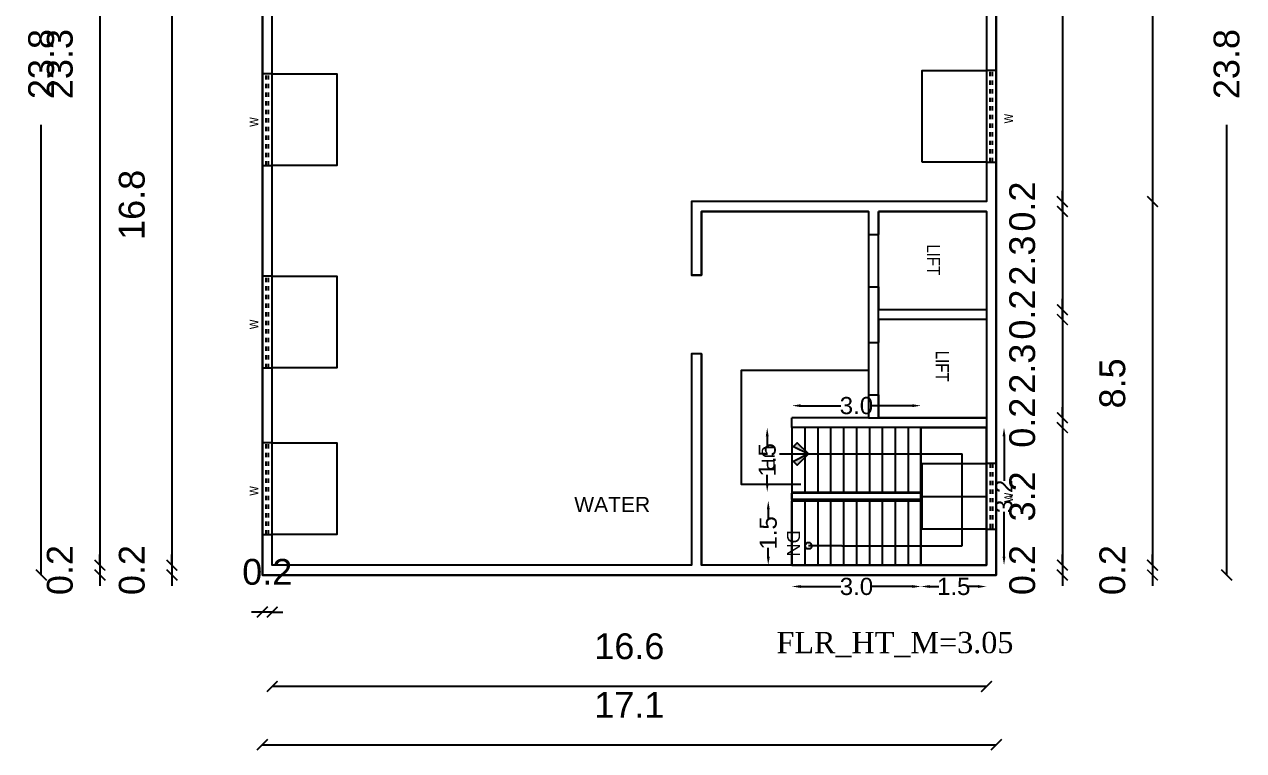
# Model space of a CAD drawing. Header units: metres. Extents: x 21671 to 43338, y -49512 to -25104.
# Drawn here: x 21798.98 to 21827.34, y -25137.59 to -25120.69 of the extents above; entities that cross this region are included whole.
import ezdxf

# ---------------------------------------------------------------- set-up
doc = ezdxf.new("R2010")
doc.units = ezdxf.units.M
doc.linetypes.add('HIDDENX2', pattern=[0.375, 0.25, -0.125])
for name, color, linetype in [('0 @ 1', 7, 'Continuous'), ('5', 5, 'Continuous'), ('BLK_1_FLR_2_BLT_UP_AREA', 7, 'Continuous'), ('BLK_1_FLR_2_LIFT_1', 7, 'Continuous'), ('BLK_1_FLR_2_REGULAR_ROOM_1', 34, 'Continuous'), ('BLK_1_FLR_2_ROOF_AREA', 7, 'Continuous'), ('BLK_1_FLR_2_STAIR_1', 7, 'Continuous'), ('BLK_1_FLR_2_STAIR_1_FLIGHT_1', 34, 'Continuous'), ('BLK_1_FLR_2_STAIR_1_FLIGHT_2', 34, 'Continuous'), ('BLK_1_FLR_2_STAIR_1_LANDING_1', 34, 'Continuous')]:
    doc.layers.add(name, color=color, linetype=linetype)
doc.styles.add('2mm', font='swissl.ttf', dxfattribs={"height": 2})
doc.styles.add('ARIAL', font='arial.ttf')
doc.styles.add('SEN', font='tahoma.ttf', dxfattribs={"height": 1})
doc.styles.get("Standard").update_dxf_attribs({"font": 'arial.ttf'})
doc.styles.add('TIMES', font='times.ttf')
doc.dimstyles.new('ISO-25', dxfattribs={"dimtxt": 1, "dimasz": 2.5, "dimexe": 1.25, "dimexo": 0.625, "dimtad": 1, "dimdec": 1, "dimzin": 1, "dimdsep": 46, "dimtxsty": 'Standard', "dimcen": 2.5, "dimse1": 1, "dimse2": 1, "dimsd1": 1, "dimsd2": 1, "dimadec": 1, "dimazin": 3, "dimtfac": 1, "dimtdec": 1, "dimtix": 1, "dimtmove": 2, "dimatfit": 3, "dimfxl": 0, "dimarcsym": 0})

# ---------------------------------------------------------------- blocks, each defined once
blk = doc.blocks.new('A$C674B7934')
at = {"layer": '5', "linetype": 'HIDDENX2'}
for p, q in [((3.5, 90), (3.5, 6)), ((5.5, 90), (5.5, 6))]:
    blk.add_line(p, q, dxfattribs=at)
at = {"layer": '5'}
blk.add_lwpolyline([(0, 6), (9, 6), (9, 90), (0, 90)], close=True, dxfattribs=at)
blk = doc.blocks.new('A$C617F55A5')
at = {"layer": '5', "linetype": 'HIDDENX2'}
for p, q in [((0, 5.5), (60, 5.5)), ((0, 3.5), (60, 3.5))]:
    blk.add_line(p, q, dxfattribs=at)
at = {"layer": '5'}
blk.add_lwpolyline([(60, 0), (60, 9), (0, 9), (0, 0)], close=True, dxfattribs=at)
blk = doc.blocks.new('_ArchTick')
at = {"color": 0, "linetype": 'ByBlock', "const_width": 0.15}
blk.add_lwpolyline([(-0.5, -0.5), (0.5, 0.5)], dxfattribs=at)
blk = doc.blocks.new('*D84')
at = {"color": 0, "lineweight": -2}
blk.add_line((21802.411, -25116.512), (21802.411, -25133.277), dxfattribs=at)
at = {"layer": 'Defpoints', "color": 0}
for p in [(21804.743, -25116.512), (21802.411, -25133.277), (21804.743, -25133.277)]:
    blk.add_point(p, dxfattribs=at)
at = {"color": 0, "lineweight": -2, "xscale": 0.25, "yscale": 0.25, "zscale": 0.25}
for p, rotation in [((21802.411, -25116.512), 90), ((21802.411, -25133.277), 270)]:
    blk.add_blockref('_ArchTick', p, dxfattribs=dict(at, rotation=rotation))
at = {"color": 0, "insert": (21801.48, -25124.894), "char_height": 0.6, "attachment_point": 5, "rotation": 90}
blk.add_mtext('16.8', dxfattribs=at)
blk = doc.blocks.new('*D58')
at = {"color": 0, "lineweight": -2}
for p, q in [((21802.411, -25133.277), (21802.411, -25133.027)), ((21802.411, -25133.277), (21802.411, -25133.506)), ((21802.411, -25133.506), (21802.411, -25133.756))]:
    blk.add_line(p, q, dxfattribs=at)
at = {"layer": 'Defpoints', "color": 0}
for p in [(21804.743, -25133.277), (21802.411, -25133.506), (21804.514, -25133.506)]:
    blk.add_point(p, dxfattribs=at)
at = {"color": 0, "lineweight": -2, "xscale": 0.25, "yscale": 0.25, "zscale": 0.25}
for p, rotation in [((21802.411, -25133.277), 270), ((21802.411, -25133.506), 90)]:
    blk.add_blockref('_ArchTick', p, dxfattribs=dict(at, rotation=rotation))
at = {"color": 0, "insert": (21801.48, -25133.391), "char_height": 0.6, "attachment_point": 5, "rotation": 90}
blk.add_mtext('0.2', dxfattribs=at)
blk = doc.blocks.new('*D60')
at = {"color": 0, "lineweight": -2}
blk.add_line((21800.737, -25109.958), (21800.737, -25133.277), dxfattribs=at)
at = {"layer": 'Defpoints', "color": 0}
for p in [(21804.743, -25109.958), (21800.737, -25133.277), (21804.743, -25133.277)]:
    blk.add_point(p, dxfattribs=at)
at = {"color": 0, "lineweight": -2, "xscale": 0.25, "yscale": 0.25, "zscale": 0.25}
for p, rotation in [((21800.737, -25109.958), 90), ((21800.737, -25133.277), 270)]:
    blk.add_blockref('_ArchTick', p, dxfattribs=dict(at, rotation=rotation))
at = {"color": 0, "insert": (21799.806, -25121.618), "char_height": 0.6, "attachment_point": 5, "rotation": 90}
blk.add_mtext('23.3', dxfattribs=at)
blk = doc.blocks.new('*D61')
at = {"color": 0, "lineweight": -2}
for p, q in [((21800.737, -25133.277), (21800.737, -25133.027)), ((21800.737, -25133.277), (21800.737, -25133.506)), ((21800.737, -25133.506), (21800.737, -25133.756))]:
    blk.add_line(p, q, dxfattribs=at)
at = {"layer": 'Defpoints', "color": 0}
for p in [(21804.743, -25133.277), (21800.737, -25133.506), (21804.514, -25133.506)]:
    blk.add_point(p, dxfattribs=at)
at = {"color": 0, "lineweight": -2, "xscale": 0.25, "yscale": 0.25, "zscale": 0.25}
for p, rotation in [((21800.737, -25133.277), 270), ((21800.737, -25133.506), 90)]:
    blk.add_blockref('_ArchTick', p, dxfattribs=dict(at, rotation=rotation))
at = {"color": 0, "insert": (21799.806, -25133.391), "char_height": 0.6, "attachment_point": 5, "rotation": 90}
blk.add_mtext('0.2', dxfattribs=at)
blk = doc.blocks.new('*D85')
at = {"color": 0, "lineweight": -2}
for p, q in [((21799.373, -25109.73), (21799.373, -25120.208)), ((21799.373, -25133.506), (21799.373, -25123.028))]:
    blk.add_line(p, q, dxfattribs=at)
at = {"layer": 'Defpoints', "color": 0}
for p in [(21804.514, -25109.73), (21799.373, -25133.506), (21804.514, -25133.506)]:
    blk.add_point(p, dxfattribs=at)
at = {"color": 0, "lineweight": -2, "xscale": 0.25, "yscale": 0.25, "zscale": 0.25}
for p, rotation in [((21799.373, -25109.73), 90), ((21799.373, -25133.506), 270)]:
    blk.add_blockref('_ArchTick', p, dxfattribs=dict(at, rotation=rotation))
at = {"color": 0, "insert": (21799.373, -25121.618), "char_height": 0.6, "attachment_point": 5, "rotation": 90}
blk.add_mtext('23.8', dxfattribs=at)
blk = doc.blocks.new('*D86')
at = {"color": 0, "lineweight": -2}
blk.add_line((21823.121, -25109.958), (21823.121, -25124.818), dxfattribs=at)
at = {"layer": 'Defpoints', "color": 0}
for p in [(21821.356, -25109.958), (21821.356, -25124.818), (21823.121, -25124.818)]:
    blk.add_point(p, dxfattribs=at)
at = {"color": 0, "lineweight": -2, "xscale": 0.25, "yscale": 0.25, "zscale": 0.25}
for p, rotation in [((21823.121, -25109.958), 90), ((21823.121, -25124.818), 270)]:
    blk.add_blockref('_ArchTick', p, dxfattribs=dict(at, rotation=rotation))
at = {"color": 0, "insert": (21822.19, -25117.388), "char_height": 0.6, "attachment_point": 5, "rotation": 90}
blk.add_mtext('14.9', dxfattribs=at)
blk = doc.blocks.new('*D87')
at = {"color": 0, "lineweight": -2}
for p, q in [((21823.121, -25124.818), (21823.121, -25124.568)), ((21823.121, -25124.818), (21823.121, -25125.047)), ((21823.121, -25125.047), (21823.121, -25125.297))]:
    blk.add_line(p, q, dxfattribs=at)
at = {"layer": 'Defpoints', "color": 0}
for p in [(21821.356, -25124.818), (21821.356, -25125.047), (21823.121, -25125.047)]:
    blk.add_point(p, dxfattribs=at)
at = {"color": 0, "lineweight": -2, "xscale": 0.25, "yscale": 0.25, "zscale": 0.25}
for p, rotation in [((21823.121, -25124.818), 270), ((21823.121, -25125.047), 90)]:
    blk.add_blockref('_ArchTick', p, dxfattribs=dict(at, rotation=rotation))
at = {"color": 0, "insert": (21822.19, -25124.933), "char_height": 0.6, "attachment_point": 5, "rotation": 90}
blk.add_mtext('0.2', dxfattribs=at)
blk = doc.blocks.new('*D88')
at = {"color": 0, "lineweight": -2}
for p, q in [((21823.121, -25125.047), (21823.121, -25124.797)), ((21823.121, -25125.047), (21823.121, -25127.333)), ((21823.121, -25127.333), (21823.121, -25127.583))]:
    blk.add_line(p, q, dxfattribs=at)
at = {"layer": 'Defpoints', "color": 0}
for p in [(21821.356, -25125.047), (21821.356, -25127.333), (21823.121, -25127.333)]:
    blk.add_point(p, dxfattribs=at)
at = {"color": 0, "lineweight": -2, "xscale": 0.25, "yscale": 0.25, "zscale": 0.25}
for p, rotation in [((21823.121, -25125.047), 270), ((21823.121, -25127.333), 90)]:
    blk.add_blockref('_ArchTick', p, dxfattribs=dict(at, rotation=rotation))
at = {"color": 0, "insert": (21822.19, -25126.19), "char_height": 0.6, "attachment_point": 5, "rotation": 90}
blk.add_mtext('2.3', dxfattribs=at)
blk = doc.blocks.new('*D89')
at = {"color": 0, "lineweight": -2}
for p, q in [((21823.121, -25127.333), (21823.121, -25127.083)), ((21823.121, -25127.333), (21823.121, -25127.562)), ((21823.121, -25127.562), (21823.121, -25127.812))]:
    blk.add_line(p, q, dxfattribs=at)
at = {"layer": 'Defpoints', "color": 0}
for p in [(21821.356, -25127.333), (21821.356, -25127.562), (21823.121, -25127.562)]:
    blk.add_point(p, dxfattribs=at)
at = {"color": 0, "lineweight": -2, "xscale": 0.25, "yscale": 0.25, "zscale": 0.25}
for p, rotation in [((21823.121, -25127.333), 270), ((21823.121, -25127.562), 90)]:
    blk.add_blockref('_ArchTick', p, dxfattribs=dict(at, rotation=rotation))
at = {"color": 0, "insert": (21822.19, -25127.447), "char_height": 0.6, "attachment_point": 5, "rotation": 90}
blk.add_mtext('0.2', dxfattribs=at)
blk = doc.blocks.new('*D90')
at = {"color": 0, "lineweight": -2}
for p, q in [((21823.121, -25127.562), (21823.121, -25127.312)), ((21823.121, -25127.562), (21823.121, -25129.848)), ((21823.121, -25129.848), (21823.121, -25130.098))]:
    blk.add_line(p, q, dxfattribs=at)
at = {"layer": 'Defpoints', "color": 0}
for p in [(21821.356, -25127.562), (21821.356, -25129.848), (21823.121, -25129.848)]:
    blk.add_point(p, dxfattribs=at)
at = {"color": 0, "lineweight": -2, "xscale": 0.25, "yscale": 0.25, "zscale": 0.25}
for p, rotation in [((21823.121, -25127.562), 270), ((21823.121, -25129.848), 90)]:
    blk.add_blockref('_ArchTick', p, dxfattribs=dict(at, rotation=rotation))
at = {"color": 0, "insert": (21822.19, -25128.705), "char_height": 0.6, "attachment_point": 5, "rotation": 90}
blk.add_mtext('2.3', dxfattribs=at)
blk = doc.blocks.new('*D91')
at = {"color": 0, "lineweight": -2}
for p, q in [((21823.121, -25129.848), (21823.121, -25129.598)), ((21823.121, -25129.848), (21823.121, -25130.076)), ((21823.121, -25130.076), (21823.121, -25130.326))]:
    blk.add_line(p, q, dxfattribs=at)
at = {"layer": 'Defpoints', "color": 0}
for p in [(21821.356, -25129.848), (21821.356, -25130.076), (21823.121, -25130.076)]:
    blk.add_point(p, dxfattribs=at)
at = {"color": 0, "lineweight": -2, "xscale": 0.25, "yscale": 0.25, "zscale": 0.25}
for p, rotation in [((21823.121, -25129.848), 270), ((21823.121, -25130.076), 90)]:
    blk.add_blockref('_ArchTick', p, dxfattribs=dict(at, rotation=rotation))
at = {"color": 0, "insert": (21822.19, -25129.962), "char_height": 0.6, "attachment_point": 5, "rotation": 90}
blk.add_mtext('0.2', dxfattribs=at)
blk = doc.blocks.new('*D92')
at = {"color": 0, "lineweight": -2}
blk.add_line((21823.121, -25130.076), (21823.121, -25133.277), dxfattribs=at)
at = {"layer": 'Defpoints', "color": 0}
for p in [(21821.356, -25130.076), (21821.356, -25133.277), (21823.121, -25133.277)]:
    blk.add_point(p, dxfattribs=at)
at = {"color": 0, "lineweight": -2, "xscale": 0.25, "yscale": 0.25, "zscale": 0.25}
for p, rotation in [((21823.121, -25130.076), 90), ((21823.121, -25133.277), 270)]:
    blk.add_blockref('_ArchTick', p, dxfattribs=dict(at, rotation=rotation))
at = {"color": 0, "insert": (21822.19, -25131.677), "char_height": 0.6, "attachment_point": 5, "rotation": 90}
blk.add_mtext('3.2', dxfattribs=at)
blk = doc.blocks.new('*D93')
at = {"color": 0, "lineweight": -2}
for p, q in [((21823.121, -25133.277), (21823.121, -25133.027)), ((21823.121, -25133.277), (21823.121, -25133.506)), ((21823.121, -25133.506), (21823.121, -25133.756))]:
    blk.add_line(p, q, dxfattribs=at)
at = {"layer": 'Defpoints', "color": 0}
for p in [(21821.356, -25133.277), (21821.584, -25133.506), (21823.121, -25133.506)]:
    blk.add_point(p, dxfattribs=at)
at = {"color": 0, "lineweight": -2, "xscale": 0.25, "yscale": 0.25, "zscale": 0.25}
for p, rotation in [((21823.121, -25133.277), 270), ((21823.121, -25133.506), 90)]:
    blk.add_blockref('_ArchTick', p, dxfattribs=dict(at, rotation=rotation))
at = {"color": 0, "insert": (21822.19, -25133.391), "char_height": 0.6, "attachment_point": 5, "rotation": 90}
blk.add_mtext('0.2', dxfattribs=at)
blk = doc.blocks.new('*D64')
at = {"color": 0, "lineweight": -2}
blk.add_line((21825.217, -25109.958), (21825.217, -25124.818), dxfattribs=at)
at = {"layer": 'Defpoints', "color": 0}
for p in [(21821.356, -25109.958), (21821.356, -25124.818), (21825.217, -25124.818)]:
    blk.add_point(p, dxfattribs=at)
at = {"color": 0, "lineweight": -2, "xscale": 0.25, "yscale": 0.25, "zscale": 0.25}
for p, rotation in [((21825.217, -25109.958), 90), ((21825.217, -25124.818), 270)]:
    blk.add_blockref('_ArchTick', p, dxfattribs=dict(at, rotation=rotation))
at = {"color": 0, "insert": (21824.286, -25117.388), "char_height": 0.6, "attachment_point": 5, "rotation": 90}
blk.add_mtext('14.9', dxfattribs=at)
blk = doc.blocks.new('*D65')
at = {"color": 0, "lineweight": -2}
blk.add_line((21825.217, -25124.818), (21825.217, -25133.277), dxfattribs=at)
at = {"layer": 'Defpoints', "color": 0}
for p in [(21821.356, -25124.818), (21821.356, -25133.277), (21825.217, -25133.277)]:
    blk.add_point(p, dxfattribs=at)
at = {"color": 0, "lineweight": -2, "xscale": 0.25, "yscale": 0.25, "zscale": 0.25}
for p, rotation in [((21825.217, -25124.818), 90), ((21825.217, -25133.277), 270)]:
    blk.add_blockref('_ArchTick', p, dxfattribs=dict(at, rotation=rotation))
at = {"color": 0, "insert": (21824.286, -25129.048), "char_height": 0.6, "attachment_point": 5, "rotation": 90}
blk.add_mtext('8.5', dxfattribs=at)
blk = doc.blocks.new('*D66')
at = {"color": 0, "lineweight": -2}
for p, q in [((21825.217, -25133.277), (21825.217, -25133.027)), ((21825.217, -25133.277), (21825.217, -25133.506)), ((21825.217, -25133.506), (21825.217, -25133.756))]:
    blk.add_line(p, q, dxfattribs=at)
at = {"layer": 'Defpoints', "color": 0}
for p in [(21821.356, -25133.277), (21821.584, -25133.506), (21825.217, -25133.506)]:
    blk.add_point(p, dxfattribs=at)
at = {"color": 0, "lineweight": -2, "xscale": 0.25, "yscale": 0.25, "zscale": 0.25}
for p, rotation in [((21825.217, -25133.277), 270), ((21825.217, -25133.506), 90)]:
    blk.add_blockref('_ArchTick', p, dxfattribs=dict(at, rotation=rotation))
at = {"color": 0, "insert": (21824.286, -25133.391), "char_height": 0.6, "attachment_point": 5, "rotation": 90}
blk.add_mtext('0.2', dxfattribs=at)
blk = doc.blocks.new('*D94')
at = {"color": 0, "lineweight": -2}
for p, q in [((21826.942, -25109.73), (21826.942, -25120.208)), ((21826.942, -25133.506), (21826.942, -25123.028))]:
    blk.add_line(p, q, dxfattribs=at)
at = {"layer": 'Defpoints', "color": 0}
for p in [(21821.584, -25109.73), (21821.584, -25133.506), (21826.942, -25133.506)]:
    blk.add_point(p, dxfattribs=at)
at = {"color": 0, "lineweight": -2, "xscale": 0.25, "yscale": 0.25, "zscale": 0.25}
for p, rotation in [((21826.942, -25109.73), 90), ((21826.942, -25133.506), 270)]:
    blk.add_blockref('_ArchTick', p, dxfattribs=dict(at, rotation=rotation))
at = {"color": 0, "insert": (21826.942, -25121.618), "char_height": 0.6, "attachment_point": 5, "rotation": 90}
blk.add_mtext('23.8', dxfattribs=at)
blk = doc.blocks.new('*D67')
at = {"color": 0, "lineweight": -2}
for p, q in [((21804.514, -25134.367), (21804.264, -25134.367)), ((21804.743, -25134.367), (21804.514, -25134.367)), ((21804.743, -25134.367), (21804.993, -25134.367))]:
    blk.add_line(p, q, dxfattribs=at)
at = {"layer": 'Defpoints', "color": 0}
for p in [(21804.743, -25133.277), (21804.514, -25133.506), (21804.514, -25134.367)]:
    blk.add_point(p, dxfattribs=at)
at = {"color": 0, "lineweight": -2, "xscale": 0.25, "yscale": 0.25, "zscale": 0.25}
blk.add_blockref('_ArchTick', (21804.514, -25134.367), dxfattribs=at)
at = {"color": 0, "lineweight": -2, "xscale": 0.25, "yscale": 0.25, "zscale": 0.25, "rotation": 180}
blk.add_blockref('_ArchTick', (21804.743, -25134.367), dxfattribs=at)
at = {"color": 0, "insert": (21804.628, -25133.436), "char_height": 0.6, "attachment_point": 5}
blk.add_mtext('0.2', dxfattribs=at)
blk = doc.blocks.new('*D68')
at = {"color": 0, "lineweight": -2}
blk.add_line((21821.356, -25136.099), (21804.743, -25136.099), dxfattribs=at)
at = {"layer": 'Defpoints', "color": 0}
for p in [(21804.743, -25133.277), (21821.356, -25133.277), (21804.743, -25136.099)]:
    blk.add_point(p, dxfattribs=at)
at = {"color": 0, "lineweight": -2, "xscale": 0.25, "yscale": 0.25, "zscale": 0.25, "rotation": 180}
blk.add_blockref('_ArchTick', (21804.743, -25136.099), dxfattribs=at)
at = {"color": 0, "lineweight": -2, "xscale": 0.25, "yscale": 0.25, "zscale": 0.25}
blk.add_blockref('_ArchTick', (21821.356, -25136.099), dxfattribs=at)
at = {"color": 0, "insert": (21813.049, -25135.168), "char_height": 0.6, "attachment_point": 5}
blk.add_mtext('16.6', dxfattribs=at)
blk = doc.blocks.new('*D95')
at = {"color": 0, "lineweight": -2}
blk.add_line((21804.514, -25137.454), (21821.584, -25137.454), dxfattribs=at)
at = {"layer": 'Defpoints', "color": 0}
for p in [(21804.514, -25133.506), (21821.584, -25133.506), (21821.584, -25137.454)]:
    blk.add_point(p, dxfattribs=at)
at = {"color": 0, "lineweight": -2, "xscale": 0.25, "yscale": 0.25, "zscale": 0.25, "rotation": 180}
blk.add_blockref('_ArchTick', (21804.514, -25137.454), dxfattribs=at)
at = {"color": 0, "lineweight": -2, "xscale": 0.25, "yscale": 0.25, "zscale": 0.25}
blk.add_blockref('_ArchTick', (21821.584, -25137.454), dxfattribs=at)
at = {"color": 0, "insert": (21813.049, -25136.528), "char_height": 0.6, "attachment_point": 5}
blk.add_mtext('17.1', dxfattribs=at)
blk = doc.blocks.new('*D249')
at = {"layer": 'BLK_1_FLR_2_STAIR_1_FLIGHT_2', "color": 0, "lineweight": -2}
for p, q in [((21817.031, -25129.566), (21817.968, -25129.566)), ((21819.631, -25129.566), (21818.695, -25129.566))]:
    blk.add_line(p, q, dxfattribs=at)
at = {"layer": 'BLK_1_FLR_2_STAIR_1_FLIGHT_2', "color": 0}
for points in [[(21817.031, -25129.532), (21817.031, -25129.599), (21816.831, -25129.566)], [(21819.631, -25129.532), (21819.631, -25129.599), (21819.831, -25129.566)]]:
    blk.add_solid(points, dxfattribs=at)
at = {"layer": 'Defpoints', "color": 0}
for p in [(21816.831, -25129.566), (21816.831, -25130.076), (21819.831, -25130.076)]:
    blk.add_point(p, dxfattribs=at)
at = {"layer": 'BLK_1_FLR_2_STAIR_1_FLIGHT_2', "color": 0, "insert": (21818.331, -25129.566), "char_height": 0.4, "attachment_point": 5}
blk.add_mtext('3.0', dxfattribs=at)
blk = doc.blocks.new('*D250')
at = {"layer": 'BLK_1_FLR_2_STAIR_1_FLIGHT_1', "color": 0, "lineweight": -2}
for p, q in [((21817.031, -25133.774), (21817.968, -25133.774)), ((21819.631, -25133.774), (21818.695, -25133.774))]:
    blk.add_line(p, q, dxfattribs=at)
at = {"layer": 'BLK_1_FLR_2_STAIR_1_FLIGHT_1', "color": 0}
for points in [[(21817.031, -25133.74), (21817.031, -25133.807), (21816.831, -25133.774)], [(21819.631, -25133.74), (21819.631, -25133.807), (21819.831, -25133.774)]]:
    blk.add_solid(points, dxfattribs=at)
at = {"layer": 'Defpoints', "color": 0}
for p in [(21816.831, -25133.277), (21819.831, -25133.277), (21816.831, -25133.774)]:
    blk.add_point(p, dxfattribs=at)
at = {"layer": 'BLK_1_FLR_2_STAIR_1_FLIGHT_1', "color": 0, "insert": (21818.331, -25133.774), "char_height": 0.4, "attachment_point": 5}
blk.add_mtext('3.0', dxfattribs=at)
blk = doc.blocks.new('*D251')
at = {"layer": 'BLK_1_FLR_2_STAIR_1_FLIGHT_1', "color": 0, "lineweight": -2}
for p, q in [((21816.28, -25131.977), (21816.28, -25132.18)), ((21816.28, -25133.077), (21816.28, -25132.874))]:
    blk.add_line(p, q, dxfattribs=at)
at = {"layer": 'BLK_1_FLR_2_STAIR_1_FLIGHT_1', "color": 0}
for points in [[(21816.247, -25131.977), (21816.314, -25131.977), (21816.28, -25131.777)], [(21816.247, -25133.077), (21816.314, -25133.077), (21816.28, -25133.277)]]:
    blk.add_solid(points, dxfattribs=at)
at = {"layer": 'Defpoints', "color": 0}
for p in [(21816.28, -25131.777), (21816.831, -25131.777), (21817.037, -25133.277)]:
    blk.add_point(p, dxfattribs=at)
at = {"layer": 'BLK_1_FLR_2_STAIR_1_FLIGHT_1', "color": 0, "insert": (21816.28, -25132.527), "char_height": 0.4, "attachment_point": 5, "rotation": 90}
blk.add_mtext('1.5', dxfattribs=at)
blk = doc.blocks.new('*D252')
at = {"layer": 'BLK_1_FLR_2_STAIR_1_FLIGHT_2', "color": 0, "lineweight": -2}
for p, q in [((21816.256, -25130.276), (21816.256, -25130.48)), ((21816.256, -25131.376), (21816.256, -25131.173))]:
    blk.add_line(p, q, dxfattribs=at)
at = {"layer": 'BLK_1_FLR_2_STAIR_1_FLIGHT_2', "color": 0}
for points in [[(21816.223, -25130.276), (21816.289, -25130.276), (21816.256, -25130.076)], [(21816.223, -25131.376), (21816.289, -25131.376), (21816.256, -25131.576)]]:
    blk.add_solid(points, dxfattribs=at)
at = {"layer": 'Defpoints', "color": 0}
for p in [(21817.037, -25130.076), (21816.256, -25131.576), (21816.831, -25131.576)]:
    blk.add_point(p, dxfattribs=at)
at = {"layer": 'BLK_1_FLR_2_STAIR_1_FLIGHT_2', "color": 0, "insert": (21816.256, -25130.826), "char_height": 0.4, "attachment_point": 5, "rotation": 90}
blk.add_mtext('1.5', dxfattribs=at)
blk = doc.blocks.new('*D253')
at = {"layer": 'BLK_1_FLR_2_STAIR_1_LANDING_1', "color": 0, "lineweight": -2}
for p, q in [((21820.031, -25133.774), (21820.247, -25133.774)), ((21821.156, -25133.774), (21820.94, -25133.774))]:
    blk.add_line(p, q, dxfattribs=at)
at = {"layer": 'BLK_1_FLR_2_STAIR_1_LANDING_1', "color": 0}
for points in [[(21820.031, -25133.74), (21820.031, -25133.807), (21819.831, -25133.774)], [(21821.156, -25133.74), (21821.156, -25133.807), (21821.356, -25133.774)]]:
    blk.add_solid(points, dxfattribs=at)
at = {"layer": 'Defpoints', "color": 0}
for p in [(21819.831, -25133.277), (21821.356, -25133.277), (21819.831, -25133.774)]:
    blk.add_point(p, dxfattribs=at)
at = {"layer": 'BLK_1_FLR_2_STAIR_1_LANDING_1', "color": 0, "insert": (21820.593, -25133.774), "char_height": 0.4, "attachment_point": 5}
blk.add_mtext('1.5', dxfattribs=at)
blk = doc.blocks.new('*D254')
at = {"layer": 'BLK_1_FLR_2_STAIR_1_LANDING_1', "color": 0, "lineweight": -2}
for p, q in [((21821.763, -25130.276), (21821.763, -25131.315)), ((21821.763, -25133.077), (21821.763, -25132.039))]:
    blk.add_line(p, q, dxfattribs=at)
at = {"layer": 'BLK_1_FLR_2_STAIR_1_LANDING_1', "color": 0}
for points in [[(21821.73, -25130.276), (21821.797, -25130.276), (21821.763, -25130.076)], [(21821.73, -25133.077), (21821.797, -25133.077), (21821.763, -25133.277)]]:
    blk.add_solid(points, dxfattribs=at)
at = {"layer": 'Defpoints', "color": 0}
for p in [(21821.356, -25130.076), (21821.356, -25133.277), (21821.763, -25133.277)]:
    blk.add_point(p, dxfattribs=at)
at = {"layer": 'BLK_1_FLR_2_STAIR_1_LANDING_1', "color": 0, "insert": (21821.763, -25131.677), "char_height": 0.4, "attachment_point": 5, "rotation": 90}
blk.add_mtext('3.2', dxfattribs=at)

msp = doc.modelspace()

# ---------------------------------------------------------------- hatches: boundary and pattern name
at = {"ltscale": 0.15}
h = msp.add_hatch(color=0, dxfattribs=at)
h.paths.add_polyline_path([(21816.955, -25130.432), (21817.213, -25130.69), (21816.868, -25130.518)])
h.paths.add_polyline_path([(21817.213, -25130.69), (21816.955, -25130.949), (21816.868, -25130.863)])

# ---------------------------------------------------------------- linework, layer by layer
at = {"color": 0}
for p, q in [((21821.356, -25109.958), (21821.356, -25124.818)), ((21804.743, -25133.277), (21804.743, -25116.512)), ((21821.356, -25124.818), (21814.497, -25124.818)), ((21814.497, -25124.818), (21814.497, -25126.533)), ((21818.612, -25125.047), (21814.726, -25125.047)), ((21814.726, -25125.047), (21814.726, -25126.533)), ((21818.612, -25125.047), (21818.612, -25125.58)), ((21821.356, -25125.047), (21818.841, -25125.047)), ((21818.841, -25125.047), (21818.841, -25125.58)), ((21821.356, -25125.047), (21821.356, -25127.333)), ((21818.612, -25125.58), (21818.841, -25125.58)), ((21814.726, -25126.533), (21814.497, -25126.533)), ((21818.612, -25126.8), (21818.612, -25128.095)), ((21818.612, -25126.8), (21818.841, -25126.8)), ((21818.841, -25126.8), (21818.841, -25127.333)), ((21821.356, -25127.333), (21818.841, -25127.333)), ((21818.841, -25127.562), (21818.841, -25128.095)), ((21821.356, -25127.562), (21818.841, -25127.562)), ((21821.356, -25127.562), (21821.356, -25129.848)), ((21818.612, -25128.095), (21818.841, -25128.095)), ((21814.497, -25128.362), (21814.497, -25133.277)), ((21814.726, -25128.362), (21814.497, -25128.362)), ((21814.726, -25128.362), (21814.726, -25133.277)), ((21818.612, -25129.314), (21818.612, -25129.848)), ((21818.612, -25129.314), (21818.841, -25129.314)), ((21818.841, -25129.314), (21818.841, -25129.848)), ((21814.726, -25130.076), (21814.726, -25129.848)), ((21818.612, -25129.848), (21816.831, -25129.848)), ((21816.831, -25130.076), (21816.831, -25129.848)), ((21821.356, -25129.848), (21818.841, -25129.848)), ((21816.831, -25130.076), (21816.831, -25131.601)), ((21821.356, -25130.076), (21817.037, -25130.076)), ((21817.131, -25130.076), (21817.131, -25131.601)), ((21817.431, -25130.076), (21817.431, -25131.601)), ((21817.731, -25130.076), (21817.731, -25131.601)), ((21818.031, -25130.076), (21818.031, -25131.601)), ((21818.331, -25130.076), (21818.331, -25131.601)), ((21818.631, -25130.076), (21818.631, -25131.601)), ((21818.931, -25130.076), (21818.931, -25131.601)), ((21819.231, -25130.076), (21819.231, -25131.601)), ((21819.531, -25130.076), (21819.531, -25131.601)), ((21819.831, -25130.076), (21819.831, -25131.601)), ((21821.356, -25130.076), (21821.356, -25133.277)), ((21816.538, -25130.69), (21820.786, -25130.69)), ((21820.786, -25132.824), (21820.786, -25130.69)), ((21819.831, -25131.601), (21816.831, -25131.601)), ((21816.831, -25131.753), (21816.831, -25131.601)), ((21819.831, -25131.753), (21819.831, -25131.601)), ((21819.831, -25131.753), (21816.831, -25131.753)), ((21816.831, -25131.753), (21816.831, -25133.277)), ((21817.131, -25131.753), (21817.131, -25133.277)), ((21817.431, -25131.753), (21817.431, -25133.277)), ((21817.731, -25131.753), (21817.731, -25133.277)), ((21818.031, -25131.753), (21818.031, -25133.277)), ((21818.331, -25131.753), (21818.331, -25133.277)), ((21818.631, -25131.753), (21818.631, -25133.277)), ((21818.931, -25131.753), (21818.931, -25133.277)), ((21819.231, -25131.753), (21819.231, -25133.277)), ((21819.531, -25131.753), (21819.531, -25133.277)), ((21819.831, -25131.677), (21821.356, -25131.677)), ((21819.831, -25131.753), (21819.831, -25133.277)), ((21817.993, -25132.824), (21817.215, -25132.824)), ((21817.993, -25132.824), (21820.786, -25132.824)), ((21814.497, -25133.277), (21804.743, -25133.277)), ((21821.356, -25133.277), (21814.726, -25133.277))]:
    msp.add_line(p, q, dxfattribs=at)
msp.add_lwpolyline([(21821.584, -25133.506), (21804.514, -25133.506), (21804.514, -25109.73), (21821.584, -25109.73)], close=True, dxfattribs=at)
at = {"color": 103}
for points in [[(21804.743, -25123.98), (21804.743, -25121.846), (21806.243, -25121.846), (21806.243, -25123.98), (21804.743, -25123.98)], [(21819.856, -25123.9), (21819.856, -25121.766), (21821.356, -25121.766), (21821.356, -25123.9), (21819.856, -25123.9)], [(21804.743, -25128.689), (21804.743, -25126.555), (21806.243, -25126.555), (21806.243, -25128.689), (21804.743, -25128.689)], [(21804.743, -25132.564), (21804.743, -25130.431), (21806.243, -25130.431), (21806.243, -25132.564), (21804.743, -25132.564)], [(21819.856, -25132.439), (21819.856, -25130.915), (21821.356, -25130.915), (21821.356, -25132.439), (21819.856, -25132.439)]]:
    msp.add_lwpolyline(points, dxfattribs=at)
at = {"color": 194}
msp.add_lwpolyline([(21818.613, -25128.748), (21815.652, -25128.748), (21815.652, -25131.389), (21817.037, -25131.389)], dxfattribs=at)
at = {"color": 0}
msp.add_lwpolyline([(21817.213, -25130.69), (21816.868, -25130.863), (21816.955, -25130.949), (21817.213, -25130.69), (21816.955, -25130.432), (21816.868, -25130.518), (21817.213, -25130.69)], dxfattribs=at)
msp.add_circle((21817.215, -25132.824), 0.0768, dxfattribs=at)
at = {"layer": 'BLK_1_FLR_2_BLT_UP_AREA', "color": 13}
msp.add_lwpolyline([(21821.584, -25109.73), (21804.514, -25109.73), (21804.514, -25133.506), (21821.584, -25133.506)], close=True, dxfattribs=at)
at = {"layer": 'BLK_1_FLR_2_LIFT_1', "color": 30}
msp.add_lwpolyline([(21818.841, -25125.047), (21821.356, -25125.047), (21821.356, -25129.848), (21818.841, -25129.848)], close=True, dxfattribs=at)
at = {"layer": 'BLK_1_FLR_2_REGULAR_ROOM_1', "color": 2}
msp.add_lwpolyline([(21821.356, -25109.958), (21821.356, -25124.818), (21818.613, -25124.818), (21814.497, -25124.818), (21814.497, -25126.533), (21814.726, -25126.533), (21814.726, -25125.047), (21818.612, -25125.047), (21818.612, -25129.848), (21821.356, -25129.848), (21821.356, -25133.277), (21814.726, -25133.277), (21814.726, -25128.362), (21814.497, -25128.362), (21814.497, -25133.277), (21804.743, -25133.277), (21804.743, -25109.958), (21807.105, -25109.958), (21807.105, -25116.512), (21807.334, -25116.512), (21807.334, -25113.997), (21814.757, -25113.997), (21814.757, -25109.958)], close=True, dxfattribs=at)
at = {"layer": 'BLK_1_FLR_2_ROOF_AREA', "color": 54}
msp.add_lwpolyline([(21821.584, -25109.73), (21804.514, -25109.73), (21804.514, -25133.506), (21821.584, -25133.506)], close=True, dxfattribs=at)
at = {"layer": 'BLK_1_FLR_2_STAIR_1', "color": 1}
msp.add_lwpolyline([(21821.356, -25130.076), (21816.831, -25130.076), (21816.831, -25133.277), (21821.356, -25133.277)], close=True, dxfattribs=at)
at = {"layer": 'BLK_1_FLR_2_STAIR_1_FLIGHT_1', "color": 7}
for p, q in [((21816.831, -25131.777), (21816.831, -25133.277)), ((21817.131, -25131.777), (21817.131, -25133.277)), ((21817.431, -25131.777), (21817.431, -25133.277)), ((21817.731, -25131.777), (21817.731, -25133.277)), ((21818.031, -25131.777), (21818.031, -25133.277)), ((21818.331, -25131.777), (21818.331, -25133.277)), ((21818.631, -25131.777), (21818.631, -25133.277)), ((21818.931, -25131.777), (21818.931, -25133.277)), ((21819.231, -25131.777), (21819.231, -25133.277)), ((21819.531, -25131.777), (21819.531, -25133.277)), ((21819.831, -25131.777), (21819.831, -25133.277))]:
    msp.add_line(p, q, dxfattribs=at)
msp.add_lwpolyline([(21816.831, -25131.777), (21819.831, -25131.777), (21819.831, -25133.277), (21816.831, -25133.277)], close=True, dxfattribs=at)
at = {"layer": 'BLK_1_FLR_2_STAIR_1_FLIGHT_2', "color": 7}
for p, q in [((21816.831, -25130.076), (21816.831, -25131.576)), ((21817.131, -25130.076), (21817.131, -25131.576)), ((21817.431, -25130.076), (21817.431, -25131.576)), ((21817.731, -25130.076), (21817.731, -25131.576)), ((21818.031, -25130.076), (21818.031, -25131.576)), ((21818.331, -25130.076), (21818.331, -25131.576)), ((21818.631, -25130.076), (21818.631, -25131.576)), ((21818.931, -25130.076), (21818.931, -25131.576)), ((21819.231, -25130.076), (21819.231, -25131.576)), ((21819.531, -25130.076), (21819.531, -25131.576)), ((21819.831, -25130.076), (21819.831, -25131.576))]:
    msp.add_line(p, q, dxfattribs=at)
msp.add_lwpolyline([(21816.831, -25131.576), (21819.831, -25131.576), (21819.831, -25130.076), (21816.831, -25130.076)], close=True, dxfattribs=at)
at = {"layer": 'BLK_1_FLR_2_STAIR_1_LANDING_1', "color": 7}
msp.add_lwpolyline([(21821.356, -25133.277), (21819.831, -25133.277), (21819.831, -25130.076), (21821.356, -25130.076)], close=True, dxfattribs=at)

# ---------------------------------------------------------------- block references
at = {"color": 0, "xscale": 0.0254017857142961, "yscale": 0.0254017857142961, "zscale": 0.0254017857142961}
for name, p, rotation in [('A$C674B7934', (21804.743, -25121.694), 180), ('A$C674B7934', (21821.584, -25121.614), 180), ('A$C674B7934', (21804.743, -25126.403), 180), ('A$C674B7934', (21804.743, -25130.278), 180), ('A$C617F55A5', (21821.356, -25130.915), 270)]:
    msp.add_blockref(name, p, dxfattribs=dict(at, rotation=rotation))

# ---------------------------------------------------------------- texts
at = {"color": 0, "style": 'ARIAL'}
for s, p in [('UP', (21816.127, -25130.487)), ('DN', (21816.715, -25132.463))]:
    msp.add_text(s, height=0.3048, rotation=270, dxfattribs=at).set_placement(p)
at = {"color": 6}
msp.add_text('WATER', height=0.35, dxfattribs=at).set_placement((21811.768, -25132.04))
at = {"color": 0, "char_height": 0.2, "width": 26.3481, "attachment_point": 5, "rotation": 90.6255, "style": 'SEN'}
for insert in [(21821.87, -25122.887), (21804.321, -25122.965), (21804.321, -25127.674), (21804.321, -25131.549), (21821.87, -25131.701)]:
    msp.add_mtext('W', dxfattribs=dict(at, insert=insert))
at = {"layer": '0 @ 1', "color": 0, "char_height": 0.30482, "width": 462.36415, "attachment_point": 1, "rotation": 270, "style": '2mm'}
for insert in [(21820.277, -25125.812), (21820.482, -25128.288)]:
    msp.add_mtext('{\\fArial Narrow|b0|i0|c0|p34;\\C7;LIFT }', dxfattribs=dict(at, insert=insert))
at = {"layer": 'BLK_1_FLR_2_STAIR_1', "color": 1, "insert": (21816.472, -25134.83), "char_height": 0.49497, "width": 17.44019, "attachment_point": 1, "style": 'TIMES'}
msp.add_mtext('FLR_HT_M=3.05', dxfattribs=at)

# ---------------------------------------------------------------- dimensions: what is measured, and where the dimension line sits
at = {"color": 0}
for base, p1, p2, picture, middle in [((21799.373, -25133.506), (21804.514, -25109.73), (21804.514, -25133.506), '*D85', (21799.373, -25121.618)), ((21826.942, -25133.506), (21821.584, -25109.73), (21821.584, -25133.506), '*D94', (21826.942, -25121.618))]:
    dim = msp.add_linear_dim(base=base, p1=p1, p2=p2, angle=270, dimstyle='ISO-25', override={"dimtxt": 0.6, "dimasz": 0.25, "dimblk1": 'ArchTick', "dimblk2": 'ArchTick', "dimsah": 1, "dimsd1": 0, "dimsd2": 0}, dxfattribs=at)
    dim.commit()
    dim.dimension.update_dxf_attribs({"geometry": picture, "text_midpoint": middle, "dimtype": 160})
for base, p1, p2, angle, picture, middle in [((21800.737, -25133.277), (21804.743, -25109.958), (21804.743, -25133.277), 270, '*D60', (21799.806, -25121.618)), ((21823.121, -25124.818), (21821.356, -25109.958), (21821.356, -25124.818), 270, '*D86', (21822.19, -25117.388)), ((21825.217, -25124.818), (21821.356, -25109.958), (21821.356, -25124.818), 270, '*D64', (21824.286, -25117.388)), ((21802.411, -25133.277), (21804.743, -25116.512), (21804.743, -25133.277), 270, '*D84', (21801.48, -25124.894)), ((21823.121, -25125.047), (21821.356, -25124.818), (21821.356, -25125.047), 270, '*D87', (21822.19, -25124.933)), ((21825.217, -25133.277), (21821.356, -25124.818), (21821.356, -25133.277), 270, '*D65', (21824.286, -25129.048)), ((21823.121, -25127.333), (21821.356, -25125.047), (21821.356, -25127.333), 270, '*D88', (21822.19, -25126.19)), ((21823.121, -25127.562), (21821.356, -25127.333), (21821.356, -25127.562), 270, '*D89', (21822.19, -25127.447)), ((21823.121, -25129.848), (21821.356, -25127.562), (21821.356, -25129.848), 270, '*D90', (21822.19, -25128.705)), ((21823.121, -25130.076), (21821.356, -25129.848), (21821.356, -25130.076), 270, '*D91', (21822.19, -25129.962)), ((21823.121, -25133.277), (21821.356, -25130.076), (21821.356, -25133.277), 270, '*D92', (21822.19, -25131.677)), ((21800.737, -25133.506), (21804.743, -25133.277), (21804.514, -25133.506), 270, '*D61', (21799.806, -25133.391)), ((21802.411, -25133.506), (21804.743, -25133.277), (21804.514, -25133.506), 270, '*D58', (21801.48, -25133.391)), ((21804.514, -25134.367), (21804.743, -25133.277), (21804.514, -25133.506), 180, '*D67', (21804.628, -25133.436)), ((21823.121, -25133.506), (21821.356, -25133.277), (21821.584, -25133.506), 270, '*D93', (21822.19, -25133.391)), ((21825.217, -25133.506), (21821.356, -25133.277), (21821.584, -25133.506), 270, '*D66', (21824.286, -25133.391)), ((21804.743, -25136.099), (21821.356, -25133.277), (21804.743, -25133.277), 180, '*D68', (21813.049, -25135.168)), ((21821.584, -25137.454), (21804.514, -25133.506), (21821.584, -25133.506), 180, '*D95', (21813.049, -25136.528))]:
    dim = msp.add_linear_dim(base=base, p1=p1, p2=p2, angle=angle, dimstyle='ISO-25', override={"dimtxt": 0.6, "dimasz": 0.25, "dimblk1": 'ArchTick', "dimblk2": 'ArchTick', "dimsah": 1, "dimsd1": 0, "dimsd2": 0}, dxfattribs=at)
    dim.commit()
    dim.dimension.update_dxf_attribs({"geometry": picture, "text_midpoint": middle})
at = {"layer": 'BLK_1_FLR_2_STAIR_1_FLIGHT_1', "color": 2}
dim = msp.add_linear_dim(base=(21816.28, -25131.777), p1=(21817.037, -25133.277), p2=(21816.831, -25131.777), angle=270, dimstyle='ISO-25', override={"dimtxt": 0.4, "dimasz": 0.2, "dimgap": 0, "dimtad": 0, "dimsd1": 0, "dimsd2": 0, "dimfxl": 3, "dimfxlon": 1, "dimtfill": 0, "dimtfillclr": 256}, dxfattribs=at)
dim.commit()
dim.dimension.update_dxf_attribs({"geometry": '*D251', "text_midpoint": (21816.28, -25132.527)})
at = {"layer": 'BLK_1_FLR_2_STAIR_1_FLIGHT_1', "color": 1}
dim = msp.add_linear_dim(base=(21816.831, -25133.774), p1=(21819.831, -25133.277), p2=(21816.831, -25133.277), angle=180, dimstyle='ISO-25', override={"dimtxt": 0.4, "dimasz": 0.2, "dimgap": 0, "dimtad": 0, "dimsd1": 0, "dimsd2": 0, "dimfxl": 3, "dimfxlon": 1, "dimtfill": 0, "dimtfillclr": 256}, dxfattribs=at)
dim.commit()
dim.dimension.update_dxf_attribs({"geometry": '*D250', "text_midpoint": (21818.331, -25133.774)})
at = {"layer": 'BLK_1_FLR_2_STAIR_1_FLIGHT_2', "color": 1}
dim = msp.add_linear_dim(base=(21816.831, -25129.566), p1=(21819.831, -25130.076), p2=(21816.831, -25130.076), angle=180, dimstyle='ISO-25', override={"dimtxt": 0.4, "dimasz": 0.2, "dimgap": 0, "dimtad": 0, "dimsd1": 0, "dimsd2": 0, "dimfxl": 3, "dimfxlon": 1, "dimtfill": 0, "dimtfillclr": 256}, dxfattribs=at)
dim.commit()
dim.dimension.update_dxf_attribs({"geometry": '*D249', "text_midpoint": (21818.331, -25129.566)})
at = {"layer": 'BLK_1_FLR_2_STAIR_1_FLIGHT_2', "color": 2}
dim = msp.add_linear_dim(base=(21816.256, -25131.576), p1=(21817.037, -25130.076), p2=(21816.831, -25131.576), angle=270, dimstyle='ISO-25', override={"dimtxt": 0.4, "dimasz": 0.2, "dimgap": 0, "dimtad": 0, "dimsd1": 0, "dimsd2": 0, "dimfxl": 3, "dimfxlon": 1, "dimtfill": 0, "dimtfillclr": 256}, dxfattribs=at)
dim.commit()
dim.dimension.update_dxf_attribs({"geometry": '*D252', "text_midpoint": (21816.256, -25130.826)})
at = {"layer": 'BLK_1_FLR_2_STAIR_1_LANDING_1', "color": 1}
dim = msp.add_linear_dim(base=(21821.763, -25133.277), p1=(21821.356, -25130.076), p2=(21821.356, -25133.277), angle=270, dimstyle='ISO-25', override={"dimtxt": 0.4, "dimasz": 0.2, "dimgap": 0, "dimtad": 0, "dimsd1": 0, "dimsd2": 0, "dimfxl": 3, "dimfxlon": 1, "dimtfill": 0, "dimtfillclr": 256}, dxfattribs=at)
dim.commit()
dim.dimension.update_dxf_attribs({"geometry": '*D254', "text_midpoint": (21821.763, -25131.677)})
at = {"layer": 'BLK_1_FLR_2_STAIR_1_LANDING_1', "color": 2}
dim = msp.add_linear_dim(base=(21819.831, -25133.774), p1=(21821.356, -25133.277), p2=(21819.831, -25133.277), angle=180, dimstyle='ISO-25', override={"dimtxt": 0.4, "dimasz": 0.2, "dimgap": 0, "dimtad": 0, "dimsd1": 0, "dimsd2": 0, "dimfxl": 3, "dimfxlon": 1, "dimtfill": 0, "dimtfillclr": 256}, dxfattribs=at)
dim.commit()
dim.dimension.update_dxf_attribs({"geometry": '*D253', "text_midpoint": (21820.593, -25133.774)})

doc.saveas('drawing.dxf')
